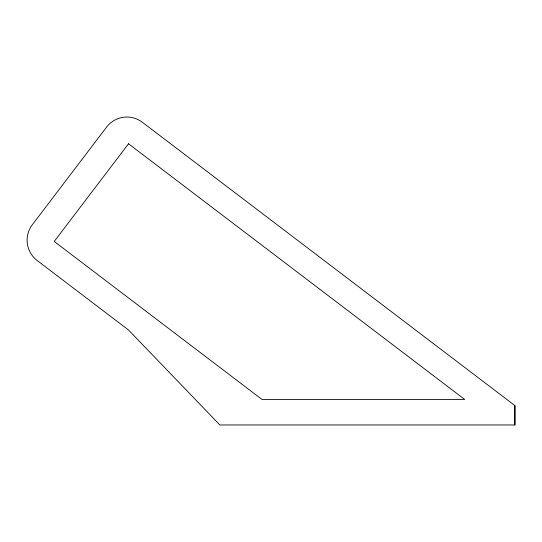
<?xml version="1.0" encoding="UTF-8"?>
<svg xmlns="http://www.w3.org/2000/svg" width="542" height="542" viewBox="0 0 542 542"><rect width="100%" height="100%" fill="white"/><g stroke="black" fill="none" stroke-linecap="round" stroke-linejoin="round"><path stroke-width="0.81" d="M514.893 424.962L514.893 405.579L142.322 122.241A25.501 25.501 0 0 0 106.584 127.106L32.303 224.781A25.501 25.501 0 0 0 37.168 260.519L128.515 329.99L219.862 424.962L514.893 424.962L514.9 405.565M128.515 143.779L54.234 241.454L261.996 399.461L464.718 399.461L128.515 143.779"/></g></svg>
